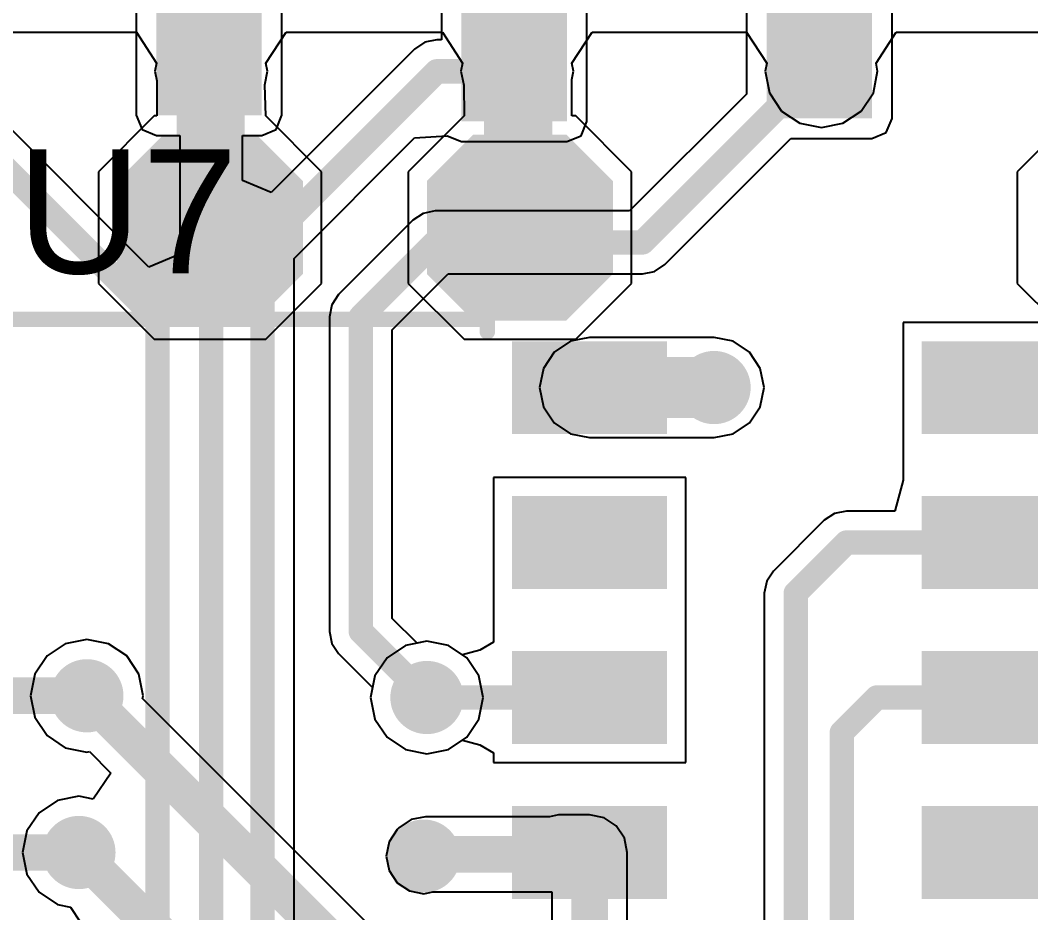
# Model space of a CAD drawing. Header units: millimetres. Extents: x -0.15 to 3.79, y -0.54 to 3.26.
# Drawn here: x 2.7838 to 3.1098, y 1.9547 to 2.2427 of the extents above; entities that cross this region are included whole.
import ezdxf

# ---------------------------------------------------------------- set-up
doc = ezdxf.new("R2010")
doc.units = ezdxf.units.MM
doc.header["$MEASUREMENT"] = 0
for name, color, linetype in [('BottomLayer', 5, 'Continuous'), ('BottomPaste', 16, 'Continuous'), ('BottomSolder', 6, 'Continuous'), ('TopLayer', 1, 'Continuous'), ('TopOverlay', 2, 'Continuous'), ('TopPaste', 8, 'Continuous'), ('TopSolder', 216, 'Continuous'), ('ViaHoleLayer', 16, 'Continuous')]:
    doc.layers.add(name, color=color, linetype=linetype)
doc.styles.add('Arial', font='', dxfattribs={"height": 0.2})
doc.styles.get('Arial').set_extended_font_data('Arial')

# ---------------------------------------------------------------- blocks, each defined once
blk = doc.blocks.new('16_SOIC_71')
at = {"layer": 'TopLayer'}
for points in [[(-0.025, 0.01496065), (0.025, 0.01496065), (0.025, -0.01496065), (-0.025, -0.01496065)], [(0.2001968, 0.01496065), (0.2501968, 0.01496065), (0.2501968, -0.01496065), (0.2001968, -0.01496065)], [(-0.025, -0.03503935), (0.025, -0.03503935), (0.025, -0.06496065), (-0.025, -0.06496065)], [(0.2001968, -0.03503935), (0.2501968, -0.03503935), (0.2501968, -0.06496065), (0.2001968, -0.06496065)], [(-0.025, -0.08503935), (0.025, -0.08503935), (0.025, -0.11496065), (-0.025, -0.11496065)], [(0.2001968, -0.08503935), (0.2501968, -0.08503935), (0.2501968, -0.11496065), (0.2001968, -0.11496065)], [(-0.025, -0.13503935), (0.025, -0.13503935), (0.025, -0.16496065), (-0.025, -0.16496065)], [(0.2001968, -0.13503935), (0.2501968, -0.13503935), (0.2501968, -0.16496065), (0.2001968, -0.16496065)], [(-0.025, -0.18503935), (0.025, -0.18503935), (0.025, -0.21496065), (-0.025, -0.21496065)], [(0.2001968, -0.18503935), (0.2501968, -0.18503935), (0.2501968, -0.21496065), (0.2001968, -0.21496065)], [(-0.025, -0.23503935), (0.025, -0.23503935), (0.025, -0.26496065), (-0.025, -0.26496065)], [(0.2001968, -0.23503935), (0.2501968, -0.23503935), (0.2501968, -0.26496065), (0.2001968, -0.26496065)], [(-0.025, -0.28503935), (0.025, -0.28503935), (0.025, -0.31496065), (-0.025, -0.31496065)], [(0.2001968, -0.28503935), (0.2501968, -0.28503935), (0.2501968, -0.31496065), (0.2001968, -0.31496065)], [(-0.025, -0.33503935), (0.025, -0.33503935), (0.025, -0.36496065), (-0.025, -0.36496065)], [(0.2001968, -0.33503935), (0.2501968, -0.33503935), (0.2501968, -0.36496065), (0.2001968, -0.36496065)]]:
    blk.add_hatch(color=1, dxfattribs=at).paths.add_polyline_path(points)
at = {"layer": 'TopOverlay'}
blk.add_hatch(color=2, dxfattribs=at).paths.add_polyline_path([(0.029, -0.01), (0.04, -0.01), (0.04, 0.008), (0.029, 0.008)])
at = {"layer": 'TopPaste'}
for points in [[(-0.025, 0.01496065), (0.025, 0.01496065), (0.025, -0.01496065), (-0.025, -0.01496065)], [(0.2001968, 0.01496065), (0.2501968, 0.01496065), (0.2501968, -0.01496065), (0.2001968, -0.01496065)], [(-0.025, -0.03503935), (0.025, -0.03503935), (0.025, -0.06496065), (-0.025, -0.06496065)], [(0.2001968, -0.03503935), (0.2501968, -0.03503935), (0.2501968, -0.06496065), (0.2001968, -0.06496065)], [(-0.025, -0.08503935), (0.025, -0.08503935), (0.025, -0.11496065), (-0.025, -0.11496065)], [(0.2001968, -0.08503935), (0.2501968, -0.08503935), (0.2501968, -0.11496065), (0.2001968, -0.11496065)], [(-0.025, -0.13503935), (0.025, -0.13503935), (0.025, -0.16496065), (-0.025, -0.16496065)], [(0.2001968, -0.13503935), (0.2501968, -0.13503935), (0.2501968, -0.16496065), (0.2001968, -0.16496065)], [(-0.025, -0.18503935), (0.025, -0.18503935), (0.025, -0.21496065), (-0.025, -0.21496065)], [(0.2001968, -0.18503935), (0.2501968, -0.18503935), (0.2501968, -0.21496065), (0.2001968, -0.21496065)], [(-0.025, -0.23503935), (0.025, -0.23503935), (0.025, -0.26496065), (-0.025, -0.26496065)], [(0.2001968, -0.23503935), (0.2501968, -0.23503935), (0.2501968, -0.26496065), (0.2001968, -0.26496065)], [(-0.025, -0.28503935), (0.025, -0.28503935), (0.025, -0.31496065), (-0.025, -0.31496065)], [(0.2001968, -0.28503935), (0.2501968, -0.28503935), (0.2501968, -0.31496065), (0.2001968, -0.31496065)], [(-0.025, -0.33503935), (0.025, -0.33503935), (0.025, -0.36496065), (-0.025, -0.36496065)], [(0.2001968, -0.33503935), (0.2501968, -0.33503935), (0.2501968, -0.36496065), (0.2001968, -0.36496065)]]:
    blk.add_hatch(color=8, dxfattribs=at).paths.add_polyline_path(points)
at = {"layer": 'TopSolder'}
for points in [[(-0.025, 0.01496065), (0.025, 0.01496065), (0.025, -0.01496065), (-0.025, -0.01496065)], [(0.2001968, 0.01496065), (0.2501968, 0.01496065), (0.2501968, -0.01496065), (0.2001968, -0.01496065)], [(-0.025, -0.03503935), (0.025, -0.03503935), (0.025, -0.06496065), (-0.025, -0.06496065)], [(0.2001968, -0.03503935), (0.2501968, -0.03503935), (0.2501968, -0.06496065), (0.2001968, -0.06496065)], [(-0.025, -0.08503935), (0.025, -0.08503935), (0.025, -0.11496065), (-0.025, -0.11496065)], [(0.2001968, -0.08503935), (0.2501968, -0.08503935), (0.2501968, -0.11496065), (0.2001968, -0.11496065)], [(-0.025, -0.13503935), (0.025, -0.13503935), (0.025, -0.16496065), (-0.025, -0.16496065)], [(0.2001968, -0.13503935), (0.2501968, -0.13503935), (0.2501968, -0.16496065), (0.2001968, -0.16496065)], [(-0.025, -0.18503935), (0.025, -0.18503935), (0.025, -0.21496065), (-0.025, -0.21496065)], [(0.2001968, -0.18503935), (0.2501968, -0.18503935), (0.2501968, -0.21496065), (0.2001968, -0.21496065)], [(-0.025, -0.23503935), (0.025, -0.23503935), (0.025, -0.26496065), (-0.025, -0.26496065)], [(0.2001968, -0.23503935), (0.2501968, -0.23503935), (0.2501968, -0.26496065), (0.2001968, -0.26496065)], [(-0.025, -0.28503935), (0.025, -0.28503935), (0.025, -0.31496065), (-0.025, -0.31496065)], [(0.2001968, -0.28503935), (0.2501968, -0.28503935), (0.2501968, -0.31496065), (0.2001968, -0.31496065)], [(-0.025, -0.33503935), (0.025, -0.33503935), (0.025, -0.36496065), (-0.025, -0.36496065)], [(0.2001968, -0.33503935), (0.2501968, -0.33503935), (0.2501968, -0.36496065), (0.2001968, -0.36496065)]]:
    blk.add_hatch(color=216, dxfattribs=at).paths.add_polyline_path(points)
at = {"layer": 'TopOverlay'}
for points, const_width in [([(0.033, 0.022), (0.033, 0.018)], 0.005), ([(0.192, 0.022), (0.033, 0.022)], 0.005), ([(0.1921968, 0.021937), (0.1921968, 0.018)], 0.005), ([(-0.031, 0.001), (-0.036, 0.006)], 0.007874), ([(-0.036, 0.006), (-0.036, -0.004)], 0.007874), ([(-0.031, 0.001), (-0.036, -0.004)], 0.007874), ([(0.033, -0.368), (0.033, -0.372)], 0.005), ([(0.1921968, -0.368), (0.1921968, -0.371937)], 0.005), ([(0.192, -0.372), (0.033, -0.372)], 0.005)]:
    blk.add_lwpolyline(points, dxfattribs=dict(at, const_width=const_width))
for points, const_width in [([(0.03175, 0.022, 1), (0.03425, 0.022, 1)], 0.0025), ([(0.03175, 0.022, 1), (0.03425, 0.022, 1)], 0.0025), ([(0.19075, 0.022, 1), (0.19325, 0.022, 1)], 0.0025), ([(0.1909468, 0.021937, 1), (0.1934468, 0.021937, 1)], 0.0025), ([(0.03175, 0.018, 1), (0.03425, 0.018, 1)], 0.0025), ([(0.1909468, 0.018, 1), (0.1934468, 0.018, 1)], 0.0025), ([(-0.0379685, 0.006, 1), (-0.0340315, 0.006, 1)], 0.003937), ([(-0.0379685, 0.006, 1), (-0.0340315, 0.006, 1)], 0.003937), ([(-0.0329685, 0.001, 1), (-0.0290315, 0.001, 1)], 0.003937), ([(-0.0329685, 0.001, 1), (-0.0290315, 0.001, 1)], 0.003937), ([(-0.0379685, -0.004, 1), (-0.0340315, -0.004, 1)], 0.003937), ([(-0.0379685, -0.004, 1), (-0.0340315, -0.004, 1)], 0.003937), ([(0.03175, -0.368, 1), (0.03425, -0.368, 1)], 0.0025), ([(0.1909468, -0.368, 1), (0.1934468, -0.368, 1)], 0.0025), ([(0.03175, -0.372, 1), (0.03425, -0.372, 1)], 0.0025), ([(0.03175, -0.372, 1), (0.03425, -0.372, 1)], 0.0025), ([(0.19075, -0.372, 1), (0.19325, -0.372, 1)], 0.0025), ([(0.1909468, -0.371937, 1), (0.1934468, -0.371937, 1)], 0.0025)]:
    blk.add_lwpolyline(points, format="xyb", close=True, dxfattribs=dict(at, const_width=const_width))
blk = doc.blocks.new('16_SOIC_72')
at = {"layer": 'TopLayer'}
for points in [[(-0.025, 0.01496065), (0.025, 0.01496065), (0.025, -0.01496065), (-0.025, -0.01496065)], [(0.2001968, 0.01496065), (0.2501968, 0.01496065), (0.2501968, -0.01496065), (0.2001968, -0.01496065)], [(-0.025, -0.03503935), (0.025, -0.03503935), (0.025, -0.06496065), (-0.025, -0.06496065)], [(0.2001968, -0.03503935), (0.2501968, -0.03503935), (0.2501968, -0.06496065), (0.2001968, -0.06496065)], [(-0.025, -0.08503935), (0.025, -0.08503935), (0.025, -0.11496065), (-0.025, -0.11496065)], [(0.2001968, -0.08503935), (0.2501968, -0.08503935), (0.2501968, -0.11496065), (0.2001968, -0.11496065)], [(-0.025, -0.13503935), (0.025, -0.13503935), (0.025, -0.16496065), (-0.025, -0.16496065)], [(0.2001968, -0.13503935), (0.2501968, -0.13503935), (0.2501968, -0.16496065), (0.2001968, -0.16496065)], [(-0.025, -0.18503935), (0.025, -0.18503935), (0.025, -0.21496065), (-0.025, -0.21496065)], [(0.2001968, -0.18503935), (0.2501968, -0.18503935), (0.2501968, -0.21496065), (0.2001968, -0.21496065)], [(-0.025, -0.23503935), (0.025, -0.23503935), (0.025, -0.26496065), (-0.025, -0.26496065)], [(0.2001968, -0.23503935), (0.2501968, -0.23503935), (0.2501968, -0.26496065), (0.2001968, -0.26496065)], [(-0.025, -0.28503935), (0.025, -0.28503935), (0.025, -0.31496065), (-0.025, -0.31496065)], [(0.2001968, -0.28503935), (0.2501968, -0.28503935), (0.2501968, -0.31496065), (0.2001968, -0.31496065)], [(-0.025, -0.33503935), (0.025, -0.33503935), (0.025, -0.36496065), (-0.025, -0.36496065)], [(0.2001968, -0.33503935), (0.2501968, -0.33503935), (0.2501968, -0.36496065), (0.2001968, -0.36496065)]]:
    blk.add_hatch(color=1, dxfattribs=at).paths.add_polyline_path(points)
at = {"layer": 'TopOverlay'}
blk.add_hatch(color=2, dxfattribs=at).paths.add_polyline_path([(0.029, -0.01), (0.04, -0.01), (0.04, 0.008), (0.029, 0.008)])
at = {"layer": 'TopPaste'}
for points in [[(-0.025, 0.01496065), (0.025, 0.01496065), (0.025, -0.01496065), (-0.025, -0.01496065)], [(0.2001968, 0.01496065), (0.2501968, 0.01496065), (0.2501968, -0.01496065), (0.2001968, -0.01496065)], [(-0.025, -0.03503935), (0.025, -0.03503935), (0.025, -0.06496065), (-0.025, -0.06496065)], [(0.2001968, -0.03503935), (0.2501968, -0.03503935), (0.2501968, -0.06496065), (0.2001968, -0.06496065)], [(-0.025, -0.08503935), (0.025, -0.08503935), (0.025, -0.11496065), (-0.025, -0.11496065)], [(0.2001968, -0.08503935), (0.2501968, -0.08503935), (0.2501968, -0.11496065), (0.2001968, -0.11496065)], [(-0.025, -0.13503935), (0.025, -0.13503935), (0.025, -0.16496065), (-0.025, -0.16496065)], [(0.2001968, -0.13503935), (0.2501968, -0.13503935), (0.2501968, -0.16496065), (0.2001968, -0.16496065)], [(-0.025, -0.18503935), (0.025, -0.18503935), (0.025, -0.21496065), (-0.025, -0.21496065)], [(0.2001968, -0.18503935), (0.2501968, -0.18503935), (0.2501968, -0.21496065), (0.2001968, -0.21496065)], [(-0.025, -0.23503935), (0.025, -0.23503935), (0.025, -0.26496065), (-0.025, -0.26496065)], [(0.2001968, -0.23503935), (0.2501968, -0.23503935), (0.2501968, -0.26496065), (0.2001968, -0.26496065)], [(-0.025, -0.28503935), (0.025, -0.28503935), (0.025, -0.31496065), (-0.025, -0.31496065)], [(0.2001968, -0.28503935), (0.2501968, -0.28503935), (0.2501968, -0.31496065), (0.2001968, -0.31496065)], [(-0.025, -0.33503935), (0.025, -0.33503935), (0.025, -0.36496065), (-0.025, -0.36496065)], [(0.2001968, -0.33503935), (0.2501968, -0.33503935), (0.2501968, -0.36496065), (0.2001968, -0.36496065)]]:
    blk.add_hatch(color=8, dxfattribs=at).paths.add_polyline_path(points)
at = {"layer": 'TopSolder'}
for points in [[(-0.025, 0.01496065), (0.025, 0.01496065), (0.025, -0.01496065), (-0.025, -0.01496065)], [(0.2001968, 0.01496065), (0.2501968, 0.01496065), (0.2501968, -0.01496065), (0.2001968, -0.01496065)], [(-0.025, -0.03503935), (0.025, -0.03503935), (0.025, -0.06496065), (-0.025, -0.06496065)], [(0.2001968, -0.03503935), (0.2501968, -0.03503935), (0.2501968, -0.06496065), (0.2001968, -0.06496065)], [(-0.025, -0.08503935), (0.025, -0.08503935), (0.025, -0.11496065), (-0.025, -0.11496065)], [(0.2001968, -0.08503935), (0.2501968, -0.08503935), (0.2501968, -0.11496065), (0.2001968, -0.11496065)], [(-0.025, -0.13503935), (0.025, -0.13503935), (0.025, -0.16496065), (-0.025, -0.16496065)], [(0.2001968, -0.13503935), (0.2501968, -0.13503935), (0.2501968, -0.16496065), (0.2001968, -0.16496065)], [(-0.025, -0.18503935), (0.025, -0.18503935), (0.025, -0.21496065), (-0.025, -0.21496065)], [(0.2001968, -0.18503935), (0.2501968, -0.18503935), (0.2501968, -0.21496065), (0.2001968, -0.21496065)], [(-0.025, -0.23503935), (0.025, -0.23503935), (0.025, -0.26496065), (-0.025, -0.26496065)], [(0.2001968, -0.23503935), (0.2501968, -0.23503935), (0.2501968, -0.26496065), (0.2001968, -0.26496065)], [(-0.025, -0.28503935), (0.025, -0.28503935), (0.025, -0.31496065), (-0.025, -0.31496065)], [(0.2001968, -0.28503935), (0.2501968, -0.28503935), (0.2501968, -0.31496065), (0.2001968, -0.31496065)], [(-0.025, -0.33503935), (0.025, -0.33503935), (0.025, -0.36496065), (-0.025, -0.36496065)], [(0.2001968, -0.33503935), (0.2501968, -0.33503935), (0.2501968, -0.36496065), (0.2001968, -0.36496065)]]:
    blk.add_hatch(color=216, dxfattribs=at).paths.add_polyline_path(points)
at = {"layer": 'TopOverlay'}
for points, const_width in [([(0.033, 0.022), (0.033, 0.018)], 0.005), ([(0.192, 0.022), (0.033, 0.022)], 0.005), ([(0.1921968, 0.021937), (0.1921968, 0.018)], 0.005), ([(-0.031, 0.001), (-0.036, 0.006)], 0.007874), ([(-0.036, 0.006), (-0.036, -0.004)], 0.007874), ([(-0.031, 0.001), (-0.036, -0.004)], 0.007874), ([(0.033, -0.368), (0.033, -0.372)], 0.005), ([(0.1921968, -0.368), (0.1921968, -0.371937)], 0.005), ([(0.192, -0.372), (0.033, -0.372)], 0.005)]:
    blk.add_lwpolyline(points, dxfattribs=dict(at, const_width=const_width))
for points, const_width in [([(0.03175, 0.022, 1), (0.03425, 0.022, 1)], 0.0025), ([(0.03175, 0.022, 1), (0.03425, 0.022, 1)], 0.0025), ([(0.19075, 0.022, 1), (0.19325, 0.022, 1)], 0.0025), ([(0.1909468, 0.021937, 1), (0.1934468, 0.021937, 1)], 0.0025), ([(0.03175, 0.018, 1), (0.03425, 0.018, 1)], 0.0025), ([(0.1909468, 0.018, 1), (0.1934468, 0.018, 1)], 0.0025), ([(-0.0379685, 0.006, 1), (-0.0340315, 0.006, 1)], 0.003937), ([(-0.0379685, 0.006, 1), (-0.0340315, 0.006, 1)], 0.003937), ([(-0.0329685, 0.001, 1), (-0.0290315, 0.001, 1)], 0.003937), ([(-0.0329685, 0.001, 1), (-0.0290315, 0.001, 1)], 0.003937), ([(-0.0379685, -0.004, 1), (-0.0340315, -0.004, 1)], 0.003937), ([(-0.0379685, -0.004, 1), (-0.0340315, -0.004, 1)], 0.003937), ([(0.03175, -0.368, 1), (0.03425, -0.368, 1)], 0.0025), ([(0.1909468, -0.368, 1), (0.1934468, -0.368, 1)], 0.0025), ([(0.03175, -0.372, 1), (0.03425, -0.372, 1)], 0.0025), ([(0.03175, -0.372, 1), (0.03425, -0.372, 1)], 0.0025), ([(0.19075, -0.372, 1), (0.19325, -0.372, 1)], 0.0025), ([(0.1909468, -0.371937, 1), (0.1934468, -0.371937, 1)], 0.0025)]:
    blk.add_lwpolyline(points, format="xyb", close=True, dxfattribs=dict(at, const_width=const_width))
blk = doc.blocks.new('T__________B_134')
at = {"layer": 'BottomLayer'}
blk.add_hatch(color=5, dxfattribs=at).paths.add_polyline_path([(0.015, 0.03), (-0.015, 0.03), (-0.03, 0.015), (-0.03, -0.015), (-0.015, -0.03), (0.015, -0.03), (0.03, -0.015), (0.03, 0.015)])
at = {"layer": 'BottomPaste'}
blk.add_hatch(color=16, dxfattribs=at).paths.add_polyline_path([(0.015, 0.03), (-0.015, 0.03), (-0.03, 0.015), (-0.03, -0.015), (-0.015, -0.03), (0.015, -0.03), (0.03, -0.015), (0.03, 0.015)])
at = {"layer": 'BottomSolder'}
blk.add_hatch(color=6, dxfattribs=at).paths.add_polyline_path([(0.015, 0.03), (-0.015, 0.03), (-0.03, 0.015), (-0.03, -0.015), (-0.015, -0.03), (0.015, -0.03), (0.03, -0.015), (0.03, 0.015)])
blk = doc.blocks.new('T__________B_135')
at = {"layer": 'BottomLayer'}
blk.add_hatch(color=5, dxfattribs=at).paths.add_polyline_path([(0.015, 0.03), (-0.015, 0.03), (-0.03, 0.015), (-0.03, -0.015), (-0.015, -0.03), (0.015, -0.03), (0.03, -0.015), (0.03, 0.015)])
at = {"layer": 'BottomPaste'}
blk.add_hatch(color=16, dxfattribs=at).paths.add_polyline_path([(0.015, 0.03), (-0.015, 0.03), (-0.03, 0.015), (-0.03, -0.015), (-0.015, -0.03), (0.015, -0.03), (0.03, -0.015), (0.03, 0.015)])
at = {"layer": 'BottomSolder'}
blk.add_hatch(color=6, dxfattribs=at).paths.add_polyline_path([(0.015, 0.03), (-0.015, 0.03), (-0.03, 0.015), (-0.03, -0.015), (-0.015, -0.03), (0.015, -0.03), (0.03, -0.015), (0.03, 0.015)])

msp = doc.modelspace()

# ---------------------------------------------------------------- hatches: boundary and pattern name
at = {"layer": 'BottomLayer'}
h = msp.add_hatch(color=5, dxfattribs=at)
edge = h.paths.add_edge_path()
edge.add_arc((2.8454251, 2.226189), 0.011811, 0, 360)
h = msp.add_hatch(color=5, dxfattribs=at)
edge = h.paths.add_edge_path()
edge.add_arc((2.9441606, 2.226189), 0.011811, 0, 360)
h = msp.add_hatch(color=5, dxfattribs=at)
edge = h.paths.add_edge_path()
edge.add_arc((3.0422755, 2.226189), 0.011811, 0, 360)
h = msp.add_hatch(color=5, dxfattribs=at)
edge = h.paths.add_edge_path()
edge.add_arc((3.0076555, 2.1241654), 0.011811, 0, 360)
h = msp.add_hatch(color=5, dxfattribs=at)
edge = h.paths.add_edge_path()
edge.add_arc((2.8052933, 2.0247254), 0.011811, 0, 360)
h = msp.add_hatch(color=5, dxfattribs=at)
edge = h.paths.add_edge_path()
edge.add_arc((2.9150098, 2.0241654), 0.011811, 0, 360)
h = msp.add_hatch(color=5, dxfattribs=at)
edge = h.paths.add_edge_path()
edge.add_arc((2.8027334, 1.9741654), 0.011811, 0, 360)
h = msp.add_hatch(color=5, dxfattribs=at)
edge = h.paths.add_edge_path()
edge.add_arc((2.914, 1.973), 0.011811, 0, 360)
at = {"layer": 'BottomSolder'}
h = msp.add_hatch(color=6, dxfattribs=at)
edge = h.paths.add_edge_path()
edge.add_arc((2.8454251, 2.226189), 0.0059055, 0, 360)
h = msp.add_hatch(color=6, dxfattribs=at)
edge = h.paths.add_edge_path()
edge.add_arc((2.9441606, 2.226189), 0.0059055, 0, 360)
h = msp.add_hatch(color=6, dxfattribs=at)
edge = h.paths.add_edge_path()
edge.add_arc((3.0422755, 2.226189), 0.0059055, 0, 360)
h = msp.add_hatch(color=6, dxfattribs=at)
edge = h.paths.add_edge_path()
edge.add_arc((3.0076555, 2.1241654), 0.0059055, 0, 360)
h = msp.add_hatch(color=6, dxfattribs=at)
edge = h.paths.add_edge_path()
edge.add_arc((2.8052933, 2.0247254), 0.0059055, 0, 360)
h = msp.add_hatch(color=6, dxfattribs=at)
edge = h.paths.add_edge_path()
edge.add_arc((2.9150098, 2.0241654), 0.0059055, 0, 360)
h = msp.add_hatch(color=6, dxfattribs=at)
edge = h.paths.add_edge_path()
edge.add_arc((2.8027334, 1.9741654), 0.0059055, 0, 360)
h = msp.add_hatch(color=6, dxfattribs=at)
edge = h.paths.add_edge_path()
edge.add_arc((2.914, 1.973), 0.0059055, 0, 360)
at = {"layer": 'TopLayer'}
for points in [[(2.8277343, 2.212), (2.8617343, 2.212), (2.8617343, 2.269), (2.8277343, 2.269)], [(2.9261595, 2.21), (2.9601595, 2.21), (2.9601595, 2.269), (2.9261595, 2.269)], [(3.0245846, 2.211), (3.0585846, 2.211), (3.0585846, 2.269), (3.0245846, 2.269)]]:
    msp.add_hatch(color=1, dxfattribs=at).paths.add_polyline_path(points)
h = msp.add_hatch(color=1, dxfattribs=at)
edge = h.paths.add_edge_path()
edge.add_arc((2.8454251, 2.226189), 0.011811, 0, 360)
h = msp.add_hatch(color=1, dxfattribs=at)
edge = h.paths.add_edge_path()
edge.add_arc((2.9441606, 2.226189), 0.011811, 0, 360)
h = msp.add_hatch(color=1, dxfattribs=at)
edge = h.paths.add_edge_path()
edge.add_arc((3.0422755, 2.226189), 0.011811, 0, 360)
h = msp.add_hatch(color=1, dxfattribs=at)
edge = h.paths.add_edge_path()
edge.add_arc((3.0076555, 2.1241654), 0.011811, 0, 360)
h = msp.add_hatch(color=1, dxfattribs=at)
edge = h.paths.add_edge_path()
edge.add_arc((2.8052933, 2.0247254), 0.011811, 0, 360)
h = msp.add_hatch(color=1, dxfattribs=at)
edge = h.paths.add_edge_path()
edge.add_arc((2.9150098, 2.0241654), 0.011811, 0, 360)
h = msp.add_hatch(color=1, dxfattribs=at)
edge = h.paths.add_edge_path()
edge.add_arc((2.8027334, 1.9741654), 0.011811, 0, 360)
h = msp.add_hatch(color=1, dxfattribs=at)
edge = h.paths.add_edge_path()
edge.add_arc((2.914, 1.973), 0.011811, 0, 360)
at = {"layer": 'TopSolder'}
h = msp.add_hatch(color=216, dxfattribs=at)
edge = h.paths.add_edge_path()
edge.add_arc((2.8454251, 2.226189), 0.0059055, 0, 360)
h = msp.add_hatch(color=216, dxfattribs=at)
edge = h.paths.add_edge_path()
edge.add_arc((2.9441606, 2.226189), 0.0059055, 0, 360)
h = msp.add_hatch(color=216, dxfattribs=at)
edge = h.paths.add_edge_path()
edge.add_arc((3.0422755, 2.226189), 0.0059055, 0, 360)
h = msp.add_hatch(color=216, dxfattribs=at)
edge = h.paths.add_edge_path()
edge.add_arc((3.0076555, 2.1241654), 0.0059055, 0, 360)
h = msp.add_hatch(color=216, dxfattribs=at)
edge = h.paths.add_edge_path()
edge.add_arc((2.8052933, 2.0247254), 0.0059055, 0, 360)
h = msp.add_hatch(color=216, dxfattribs=at)
edge = h.paths.add_edge_path()
edge.add_arc((2.9150098, 2.0241654), 0.0059055, 0, 360)
h = msp.add_hatch(color=216, dxfattribs=at)
edge = h.paths.add_edge_path()
edge.add_arc((2.8027334, 1.9741654), 0.0059055, 0, 360)
h = msp.add_hatch(color=216, dxfattribs=at)
edge = h.paths.add_edge_path()
edge.add_arc((2.914, 1.973), 0.0059055, 0, 360)
at = {"layer": 'ViaHoleLayer'}
h = msp.add_hatch(color=16, dxfattribs=at)
edge = h.paths.add_edge_path()
edge.add_arc((2.8454251, 2.226189), 0.0059055, 0, 360)
h = msp.add_hatch(color=16, dxfattribs=at)
edge = h.paths.add_edge_path()
edge.add_arc((2.9441606, 2.226189), 0.0059055, 0, 360)
h = msp.add_hatch(color=16, dxfattribs=at)
edge = h.paths.add_edge_path()
edge.add_arc((3.0422755, 2.226189), 0.0059055, 0, 360)
h = msp.add_hatch(color=16, dxfattribs=at)
edge = h.paths.add_edge_path()
edge.add_arc((3.0076555, 2.1241654), 0.0059055, 0, 360)
h = msp.add_hatch(color=16, dxfattribs=at)
edge = h.paths.add_edge_path()
edge.add_arc((2.8052933, 2.0247254), 0.0059055, 0, 360)
h = msp.add_hatch(color=16, dxfattribs=at)
edge = h.paths.add_edge_path()
edge.add_arc((2.9150098, 2.0241654), 0.0059055, 0, 360)
h = msp.add_hatch(color=16, dxfattribs=at)
edge = h.paths.add_edge_path()
edge.add_arc((2.8027334, 1.9741654), 0.0059055, 0, 360)
h = msp.add_hatch(color=16, dxfattribs=at)
edge = h.paths.add_edge_path()
edge.add_arc((2.914, 1.973), 0.0059055, 0, 360)

# ---------------------------------------------------------------- linework, layer by layer
at = {"layer": 'BottomLayer'}
for p, q in [((2.7708193, 2.2387649), (2.8212955, 2.2387649)), ((2.8212955, 2.2387649), (2.8277776, 2.2287648)), ((2.8630726, 2.2287648), (2.8695547, 2.2387649)), ((2.8695547, 2.2387649), (2.920031, 2.2387649)), ((2.920031, 2.2387649), (2.9265131, 2.2287648)), ((2.9618081, 2.2287648), (2.9682902, 2.2387649)), ((2.9682902, 2.2387649), (3.0181459, 2.2387649)), ((3.0181459, 2.2387649), (3.024628, 2.2287648)), ((3.059923, 2.2287648), (3.0664051, 2.2387649)), ((3.0664051, 2.2387649), (3.1156141, 2.2387649)), ((2.8277776, 2.2287648), (2.8272652, 2.226189)), ((2.863585, 2.226189), (2.8630726, 2.2287648)), ((2.9265131, 2.2287648), (2.9260007, 2.226189)), ((2.9623205, 2.226189), (2.9618081, 2.2287648)), ((3.024628, 2.2287648), (3.0241156, 2.226189)), ((3.0604354, 2.226189), (3.059923, 2.2287648)), ((2.8272652, 2.226189), (2.8278795, 2.2231006)), ((2.8627065, 2.2217723), (2.863585, 2.226189)), ((2.9260007, 2.226189), (2.9268884, 2.2217261)), ((2.9618039, 2.2235918), (2.9623205, 2.226189)), ((3.0241156, 2.226189), (3.0254979, 2.2192395)), ((3.0590531, 2.2192395), (3.0604354, 2.226189)), ((2.8278795, 2.2231006), (2.8278795, 2.2117723)), ((2.8630001, 2.2117722), (2.8627065, 2.2217723)), ((2.9268884, 2.2217261), (2.9269999, 2.2117722)), ((2.9618039, 2.2117723), (2.9618039, 2.2235918)), ((3.0254979, 2.2192395), (3.0294345, 2.213348)), ((3.0551165, 2.213348), (3.0590531, 2.2192395)), ((2.827, 2.2117723), (2.809, 2.1937723)), ((2.8278795, 2.2117723), (2.827, 2.2117723)), ((2.881, 2.1937723), (2.8630001, 2.2117722)), ((2.9269999, 2.2117722), (2.909, 2.1937723)), ((2.963, 2.2117723), (2.9618039, 2.2117723)), ((2.981, 2.1937723), (2.963, 2.2117723)), ((3.0294345, 2.213348), (3.035326, 2.2094114)), ((3.049225, 2.2094114), (3.0551165, 2.213348)), ((3.123435, 2.2117723), (3.105435, 2.1937723)), ((3.035326, 2.2094114), (3.0422755, 2.2080291)), ((3.0422755, 2.2080291), (3.049225, 2.2094114)), ((2.809, 2.1937723), (2.809, 2.1577723)), ((2.881, 2.1577723), (2.881, 2.1937723)), ((2.909, 2.1937723), (2.909, 2.1577723)), ((2.981, 2.1577723), (2.981, 2.1937723)), ((3.105435, 2.1937723), (3.105435, 2.1577723)), ((2.809, 2.1577723), (2.827, 2.1397723)), ((2.863, 2.1397723), (2.881, 2.1577723)), ((2.909, 2.1577723), (2.927, 2.1397723)), ((2.963, 2.1397723), (2.981, 2.1577723)), ((3.105435, 2.1577723), (3.123435, 2.1397723)), ((2.827, 2.1397723), (2.863, 2.1397723)), ((2.927, 2.1397723), (2.963, 2.1397723)), ((2.7983438, 2.041503), (2.7924523, 2.0375664)), ((2.8052933, 2.0428853), (2.7983438, 2.041503)), ((2.8122428, 2.041503), (2.8052933, 2.0428853)), ((2.8181343, 2.0375664), (2.8122428, 2.041503)), ((2.9150098, 2.0423253), (2.9080603, 2.040943)), ((2.9219593, 2.040943), (2.9150098, 2.0423253)), ((2.9080603, 2.040943), (2.9021688, 2.0370064)), ((2.9278508, 2.0370064), (2.9219593, 2.040943)), ((2.7924523, 2.0375664), (2.7885157, 2.0316749)), ((2.8220709, 2.0316749), (2.8181343, 2.0375664)), ((2.9021688, 2.0370064), (2.8982322, 2.0311149)), ((2.9317874, 2.0311149), (2.9278508, 2.0370064)), ((2.7885157, 2.0316749), (2.7871334, 2.0247254)), ((2.8234532, 2.0247254), (2.8220709, 2.0316749)), ((2.8982322, 2.0311149), (2.8968499, 2.0241654)), ((2.9331697, 2.0241654), (2.9317874, 2.0311149)), ((2.7871334, 2.0247254), (2.7885157, 2.0177759)), ((2.8232884, 2.023897), (2.8234532, 2.0247254)), ((2.9127724, 1.934413), (2.8232884, 2.023897)), ((2.8968499, 2.0241654), (2.8982322, 2.0172159)), ((2.9317874, 2.0172159), (2.9331697, 2.0241654)), ((2.7885157, 2.0177759), (2.7924523, 2.0118844)), ((2.8982322, 2.0172159), (2.9021688, 2.0113244)), ((2.9278508, 2.0113244), (2.9317874, 2.0172159)), ((2.7924523, 2.0118844), (2.7983438, 2.0079478)), ((2.9021688, 2.0113244), (2.9080603, 2.0073878)), ((2.9219593, 2.0073878), (2.9278508, 2.0113244)), ((2.7983438, 2.0079478), (2.8052933, 2.0065655)), ((2.8052933, 2.0065655), (2.8061216, 2.0067302)), ((2.8061216, 2.0067302), (2.8130416, 1.9998102)), ((2.9080603, 2.0073878), (2.9150098, 2.0060055)), ((2.9150098, 2.0060055), (2.9219593, 2.0073878)), ((2.8130416, 1.9998102), (2.8072908, 1.9914188)), ((2.8027334, 1.9923253), (2.7957839, 1.990943)), ((2.8072908, 1.9914188), (2.8027334, 1.9923253)), ((2.7957839, 1.990943), (2.7898924, 1.9870064)), ((2.7898924, 1.9870064), (2.7859558, 1.9811149)), ((2.7859558, 1.9811149), (2.7845735, 1.9741654)), ((2.7845735, 1.9741654), (2.7859558, 1.9672159)), ((2.7859558, 1.9672159), (2.7898924, 1.9613244)), ((2.7898924, 1.9613244), (2.7957839, 1.9573878)), ((2.7957839, 1.9573878), (2.8000176, 1.9565457)), ((2.8000176, 1.9565457), (2.8031125, 1.9518206))]:
    msp.add_line(p, q, dxfattribs=at)
for points, const_width in [([(2.8452125, 2.2259764), (2.8454251, 2.226189)], 0.022), ([(2.8452125, 2.1779848), (2.8452125, 2.2259764)], 0.022), ([(2.9441606, 2.226189), (2.9444709, 2.2258787)], 0.022), ([(2.9444709, 2.1763014), (2.9444709, 2.2258787)], 0.022), ([(2.843, 2.1757723), (2.8452125, 2.1779848)], 0.022), ([(2.843, 2.1757723), (2.8454251, 2.1733472)], 0.022), ([(2.9444709, 2.1763014), (2.945, 2.1757723)], 0.022), ([(2.8052934, 2.0247252), (2.8052934, 2.0247253)], 0.011811), ([(2.8052934, 2.0247252), (2.904189, 1.9258296)], 0.011811), ([(2.8027334, 1.9741654), (2.8839956, 1.8929032)], 0.011811)]:
    msp.add_lwpolyline(points, dxfattribs=dict(at, const_width=const_width))
for points, const_width in [([(2.8397125, 2.2259764, 1), (2.8507125, 2.2259764, 1)], 0.011), ([(2.8397125, 2.2259764, 1), (2.8507125, 2.2259764, 1)], 0.011), ([(2.8399251, 2.226189, 1), (2.8509251, 2.226189, 1)], 0.011), ([(2.9386606, 2.226189, 1), (2.9496606, 2.226189, 1)], 0.011), ([(2.9389709, 2.2258787, 1), (2.9499709, 2.2258787, 1)], 0.011), ([(2.9389709, 2.2258787, 1), (2.9499709, 2.2258787, 1)], 0.011), ([(2.8397125, 2.1779848, 1), (2.8507125, 2.1779848, 1)], 0.011), ([(2.8397125, 2.1779848, 1), (2.8507125, 2.1779848, 1)], 0.011), ([(2.8375, 2.1757723, 1), (2.8485, 2.1757723, 1)], 0.011), ([(2.8375, 2.1757723, 1), (2.8485, 2.1757723, 1)], 0.011), ([(2.9389709, 2.1763014, 1), (2.9499709, 2.1763014, 1)], 0.011), ([(2.9389709, 2.1763014, 1), (2.9499709, 2.1763014, 1)], 0.011), ([(2.9395, 2.1757723, 1), (2.9505, 2.1757723, 1)], 0.011), ([(2.8399251, 2.1733472, 1), (2.8509251, 2.1733472, 1)], 0.011), ([(2.8023407, 2.0247253, 1), (2.8082461, 2.0247253, 1)], 0.0059055), ([(2.8023407, 2.0247252, 1), (2.8082461, 2.0247252, 1)], 0.0059055), ([(2.8023407, 2.0247252, 1), (2.8082461, 2.0247252, 1)], 0.0059055), ([(2.7997807, 1.9741654, 1), (2.8056861, 1.9741654, 1)], 0.0059055)]:
    msp.add_lwpolyline(points, format="xyb", close=True, dxfattribs=dict(at, const_width=const_width))
at = {"layer": 'TopLayer'}
for p, q in [((2.8212399, 2.269), (2.8212399, 2.212)), ((2.8682287, 2.212), (2.8682287, 2.269)), ((2.9196651, 2.269), (2.9196651, 2.2363207)), ((2.9666539, 2.21), (2.9666539, 2.269)), ((3.0180902, 2.269), (3.0180902, 2.218834)), ((3.065079, 2.211), (3.065079, 2.269)), ((2.9143118, 2.2355495), (2.9110248, 2.2333532)), ((2.918189, 2.2363207), (2.9143118, 2.2355495)), ((2.9196651, 2.2363207), (2.918189, 2.2363207)), ((2.9110248, 2.2333532), (2.8647956, 2.187124)), ((2.8252934, 2.163035), (2.7704944, 2.217834)), ((3.0180902, 2.218834), (2.9803879, 2.1811317)), ((2.8212399, 2.212), (2.8231421, 2.2074078)), ((2.8663265, 2.2074078), (2.8682287, 2.212)), ((3.0631768, 2.2064078), (3.065079, 2.211)), ((2.8231421, 2.2074078), (2.8277343, 2.2055056)), ((2.8617343, 2.2055056), (2.8663265, 2.2074078)), ((2.9647517, 2.2054078), (2.9666539, 2.21)), ((2.8277343, 2.2055056), (2.8352934, 2.2055056)), ((2.8352934, 2.2055056), (2.8352934, 2.1671772)), ((2.8555568, 2.1909509), (2.8555568, 2.2055056)), ((2.8555568, 2.2055056), (2.8617343, 2.2055056)), ((2.8721317, 2.1658033), (2.9110341, 2.2047057)), ((2.9110341, 2.2047057), (2.9215674, 2.2054078)), ((2.9215674, 2.2054078), (2.9261595, 2.2035056)), ((2.9601595, 2.2035056), (2.9647517, 2.2054078)), ((2.9917488, 2.1638358), (3.0324186, 2.2045056)), ((3.0324186, 2.2045056), (3.0585846, 2.2045056)), ((3.0585846, 2.2045056), (3.0631768, 2.2064078)), ((2.9261595, 2.2035056), (2.9601595, 2.2035056)), ((2.8647956, 2.187124), (2.8555568, 2.1909509)), ((2.9105149, 2.1781642), (2.8865149, 2.1541642)), ((2.9138019, 2.1803605), (2.9105149, 2.1781642)), ((2.9176791, 2.1811317), (2.9138019, 2.1803605)), ((2.9803879, 2.1811317), (2.9176791, 2.1811317)), ((2.8352934, 2.1671772), (2.8252934, 2.163035)), ((2.8721317, 1.9121968), (2.8721317, 2.1658033)), ((2.9884619, 2.1616395), (2.9917488, 2.1638358)), ((2.9038108, 2.1428033), (2.9218758, 2.1608683)), ((2.9218758, 2.1608683), (2.9845846, 2.1608683)), ((2.9845846, 2.1608683), (2.9884619, 2.1616395)), ((2.8865149, 2.1541642), (2.8843186, 2.1508773)), ((2.8843186, 2.1508773), (2.8835474, 2.147)), ((2.8835474, 2.147), (2.8835474, 2.0454961)), ((2.9038108, 2.0496928), (2.9038108, 2.1428033)), ((3.1306555, 2.145126), (3.0686555, 2.145126)), ((3.0686555, 2.145126), (3.0686555, 2.1051261)), ((2.9613166, 2.1390887), (2.9560762, 2.1355872)), ((2.967498, 2.1403183), (2.9613166, 2.1390887)), ((3.0076555, 2.1403183), (2.967498, 2.1403183)), ((3.0138369, 2.1390887), (3.0076555, 2.1403183)), ((3.0190773, 2.1355872), (3.0138369, 2.1390887)), ((2.9560762, 2.1355872), (2.9525747, 2.1303468)), ((3.0225788, 2.1303468), (3.0190773, 2.1355872)), ((2.9525747, 2.1303468), (2.9513451, 2.1241654)), ((3.0238084, 2.1241654), (3.0225788, 2.1303468)), ((2.9513451, 2.1241654), (2.9525747, 2.117984)), ((3.0225788, 2.117984), (3.0238084, 2.1241654)), ((2.9525747, 2.117984), (2.9560762, 2.1127436)), ((3.0190773, 2.1127436), (3.0225788, 2.117984)), ((2.9560762, 2.1127436), (2.9613166, 2.1092421)), ((3.0138369, 2.1092421), (3.0190773, 2.1127436)), ((2.9613166, 2.1092421), (2.967498, 2.1080125)), ((2.967498, 2.1080125), (3.0076555, 2.1080125)), ((3.0076555, 2.1080125), (3.0138369, 2.1092421)), ((3.0686555, 2.1051261), (3.0686554, 2.1032048)), ((3.0686554, 2.1032048), (3.0686554, 2.0942972)), ((2.998498, 2.095126), (2.936498, 2.095126)), ((2.936498, 2.095126), (2.936498, 2.0551261)), ((2.998498, 2.0551261), (2.998498, 2.095126)), ((3.0686554, 2.0942972), (3.0660184, 2.0842971)), ((3.0464947, 2.0835259), (3.0432078, 2.0813296)), ((3.050372, 2.0842971), (3.0464947, 2.0835259)), ((3.0660184, 2.0842971), (3.050372, 2.0842971)), ((3.0432078, 2.0813296), (3.0268358, 2.0649576)), ((3.0268358, 2.0649576), (3.0246395, 2.0616707)), ((3.0246395, 2.0616707), (3.0238683, 2.0577934)), ((3.0238683, 2.0577934), (3.0238683, 1.8981026)), ((2.936498, 2.0551261), (2.9364979, 2.0532048)), ((2.9984981, 2.0532048), (2.998498, 2.0551261)), ((2.9364979, 2.0532048), (2.9364979, 2.045126)), ((2.9984981, 2.045126), (2.9984981, 2.0532048)), ((2.911814, 2.0416896), (2.9038108, 2.0496928)), ((2.8835474, 2.0454961), (2.8843186, 2.0416188)), ((2.9364979, 2.045126), (2.936498, 2.0420645)), ((2.998498, 2.0432047), (2.9984981, 2.045126)), ((2.8843186, 2.0416188), (2.8865149, 2.0383319)), ((2.9150098, 2.0423253), (2.911814, 2.0416896)), ((2.9219593, 2.040943), (2.9150098, 2.0423253)), ((2.936498, 2.0420645), (2.9320282, 2.03945)), ((2.998498, 2.0032048), (2.998498, 2.0432047)), ((2.8865149, 2.0383319), (2.8974856, 2.0273612)), ((2.926498, 2.0379103), (2.9219593, 2.040943)), ((2.9320282, 2.03945), (2.926498, 2.0379103)), ((2.8974856, 2.0273612), (2.8968499, 2.0241654)), ((2.8968499, 2.0241654), (2.8982322, 2.0172159)), ((2.8982322, 2.0172159), (2.9021688, 2.0113244)), ((2.9021688, 2.0113244), (2.9080603, 2.0073878)), ((2.9219593, 2.0073878), (2.926498, 2.0104205)), ((2.926498, 2.0104205), (2.9320282, 2.0088808)), ((2.9320282, 2.0088808), (2.936498, 2.0062663)), ((2.9080603, 2.0073878), (2.9150098, 2.0060055)), ((2.9150098, 2.0060055), (2.9219593, 2.0073878)), ((2.936498, 2.0062663), (2.936498, 2.0032048)), ((2.936498, 2.0032048), (2.998498, 2.0032048)), ((2.9145827, 1.9857215), (2.9099374, 1.9847974)), ((2.9145832, 1.9857214), (2.9145827, 1.9857215)), ((2.9545291, 1.9857214), (2.9145832, 1.9857214)), ((2.9574587, 1.9863042), (2.9545291, 1.9857214)), ((2.9574592, 1.9863041), (2.9574587, 1.9863042)), ((2.967498, 1.9863041), (2.9574592, 1.9863041)), ((2.9721433, 1.9853801), (2.967498, 1.9863041)), ((2.9099374, 1.9847974), (2.9059993, 1.9821661)), ((2.9760814, 1.9827488), (2.9721433, 1.9853801)), ((2.9787127, 1.9788107), (2.9760814, 1.9827488)), ((2.9054166, 1.9815834), (2.9027853, 1.9776453)), ((2.9059991, 1.9821658), (2.9054166, 1.9815834)), ((2.9059993, 1.9821661), (2.9059991, 1.9821658)), ((2.9027853, 1.9776453), (2.9018612, 1.973)), ((2.9796367, 1.9741654), (2.9787127, 1.9788107)), ((2.9018612, 1.973), (2.9027853, 1.9683547)), ((2.9796367, 1.9241654), (2.9796367, 1.9741654)), ((2.9027853, 1.9683547), (2.9054166, 1.9644166)), ((2.9054166, 1.9644166), (2.9093547, 1.9617853)), ((2.9093547, 1.9617853), (2.914, 1.9608612)), ((2.914, 1.9608612), (2.9169296, 1.961444)), ((2.9169296, 1.961444), (2.9553593, 1.961444)), ((2.9553593, 1.961444), (2.9553593, 1.9241654))]:
    msp.add_line(p, q, dxfattribs=at)
for points, const_width in [([(2.8401742, 2.2314399), (2.8447343, 2.236)], 0.01), ([(2.8327343, 2.224), (2.8401742, 2.2314399)], 0.01), ([(2.8401742, 2.2314399), (2.8454251, 2.226189)], 0.01), ([(2.747811, 2.226189), (2.8280413, 2.1459587)], 0.007874), ([(2.8327343, 2.2233092), (2.8327343, 2.224)], 0.01), ([(2.8454251, 1.8595749), (2.8454251, 2.226189)], 0.007874), ([(2.862, 2.17), (2.918189, 2.226189)], 0.007874), ([(2.918189, 2.226189), (2.9441606, 2.226189)], 0.007874), ([(2.9845846, 2.171), (3.0397736, 2.226189)], 0.007874), ([(3.0397736, 2.226189), (3.0422755, 2.226189)], 0.007874), ([(2.8936791, 2.147), (2.9176791, 2.171)], 0.007874), ([(2.9176791, 2.171), (2.9845846, 2.171)], 0.007874), ([(2.862, 1.9080001), (2.862, 2.17)], 0.007874), ([(2.8280413, 1.8102757), (2.8280413, 2.1459587)], 0.007874), ([(2.8936791, 2.0454961), (2.8936791, 2.147)], 0.007874), ([(2.967498, 2.1241654), (3.0076555, 2.1241654)], 0.019685), ([(3.1005689, 2.1241654), (3.104309, 2.1204253)], 0.007874), ([(3.104309, 2.1204253), (3.167498, 2.1204253)], 0.007874), ([(3.034, 2.0577934), (3.050372, 2.0741654)], 0.007874), ([(3.050372, 2.0741654), (3.1005689, 2.0741654)], 0.007874), ([(3.034, 1.434), (3.034, 2.0577934)], 0.007874), ([(2.8936791, 2.0454961), (2.9150098, 2.0241654)], 0.007874), ([(2.7448611, 2.0247254), (2.8052933, 2.0247254)], 0.011811), ([(2.9150098, 2.0241654), (2.967498, 2.0241654)], 0.007874), ([(3.048874, 2.012874), (3.0601654, 2.0241654)], 0.007874), ([(3.0601654, 2.0241654), (3.0996555, 2.0241654)], 0.007874), ([(3.048874, 1.6211261), (3.048874, 2.012874)], 0.007874), ([(2.7423012, 1.9741654), (2.8027334, 1.9741654)], 0.011811), ([(2.914, 1.973), (2.9145827, 1.9735827)], 0.011811), ([(2.9145827, 1.9735827), (2.956876, 1.9735827)], 0.011811), ([(2.956876, 1.9735827), (2.9574587, 1.9741654)], 0.011811), ([(2.9574587, 1.9741654), (2.967498, 1.9741654)], 0.011811), ([(2.967498, 1.9241654), (2.967498, 1.9741654)], 0.011811), ([(3.1005689, 1.9741654), (3.1720256, 1.9741654)], 0.007874)]:
    msp.add_lwpolyline(points, dxfattribs=dict(at, const_width=const_width))
for points, const_width in [([(2.8422343, 2.236, 1), (2.8472343, 2.236, 1)], 0.005), ([(2.8376742, 2.2314399, 1), (2.8426742, 2.2314399, 1)], 0.005), ([(2.8376742, 2.2314399, 1), (2.8426742, 2.2314399, 1)], 0.005), ([(2.8376742, 2.2314399, 1), (2.8426742, 2.2314399, 1)], 0.005), ([(2.8429251, 2.226189, 1), (2.8479251, 2.226189, 1)], 0.005), ([(2.8302343, 2.224, 1), (2.8352343, 2.224, 1)], 0.005), ([(2.8302343, 2.224, 1), (2.8352343, 2.224, 1)], 0.005), ([(2.8302343, 2.2233092, 1), (2.8352343, 2.2233092, 1)], 0.005), ([(2.8434566, 2.226189, 1), (2.8473936, 2.226189, 1)], 0.003937), ([(2.9162205, 2.226189, 1), (2.9201575, 2.226189, 1)], 0.003937), ([(2.9162205, 2.226189, 1), (2.9201575, 2.226189, 1)], 0.003937), ([(2.9421921, 2.226189, 1), (2.9461291, 2.226189, 1)], 0.003937), ([(3.0378051, 2.226189, 1), (3.0417421, 2.226189, 1)], 0.003937), ([(3.0378051, 2.226189, 1), (3.0417421, 2.226189, 1)], 0.003937), ([(3.040307, 2.226189, 1), (3.044244, 2.226189, 1)], 0.003937), ([(2.9157106, 2.171, 1), (2.9196476, 2.171, 1)], 0.003937), ([(2.9157106, 2.171, 1), (2.9196476, 2.171, 1)], 0.003937), ([(2.9826161, 2.171, 1), (2.9865531, 2.171, 1)], 0.003937), ([(2.9826161, 2.171, 1), (2.9865531, 2.171, 1)], 0.003937), ([(2.8600315, 2.17, 1), (2.8639685, 2.17, 1)], 0.003937), ([(2.8600315, 2.17, 1), (2.8639685, 2.17, 1)], 0.003937), ([(2.8260728, 2.1459587, 1), (2.8300098, 2.1459587, 1)], 0.003937), ([(2.8260728, 2.1459587, 1), (2.8300098, 2.1459587, 1)], 0.003937), ([(2.8917106, 2.147, 1), (2.8956476, 2.147, 1)], 0.003937), ([(2.8917106, 2.147, 1), (2.8956476, 2.147, 1)], 0.003937), ([(2.9625768, 2.1241654, 1), (2.9724192, 2.1241654, 1)], 0.0098425), ([(3.0027343, 2.1241654, 1), (3.0125767, 2.1241654, 1)], 0.0098425), ([(3.0986004, 2.1241654, 1), (3.1025374, 2.1241654, 1)], 0.003937), ([(3.1023405, 2.1204253, 1), (3.1062775, 2.1204253, 1)], 0.003937), ([(3.1023405, 2.1204253, 1), (3.1062775, 2.1204253, 1)], 0.003937), ([(3.0484035, 2.0741654, 1), (3.0523405, 2.0741654, 1)], 0.003937), ([(3.0484035, 2.0741654, 1), (3.0523405, 2.0741654, 1)], 0.003937), ([(3.0986004, 2.0741654, 1), (3.1025374, 2.0741654, 1)], 0.003937), ([(3.0320315, 2.0577934, 1), (3.0359685, 2.0577934, 1)], 0.003937), ([(3.0320315, 2.0577934, 1), (3.0359685, 2.0577934, 1)], 0.003937), ([(2.8917106, 2.0454961, 1), (2.8956476, 2.0454961, 1)], 0.003937), ([(2.8917106, 2.0454961, 1), (2.8956476, 2.0454961, 1)], 0.003937), ([(2.8023406, 2.0247254, 1), (2.808246, 2.0247254, 1)], 0.0059055), ([(2.9130413, 2.0241654, 1), (2.9169783, 2.0241654, 1)], 0.003937), ([(2.9130413, 2.0241654, 1), (2.9169783, 2.0241654, 1)], 0.003937), ([(2.9655295, 2.0241654, 1), (2.9694665, 2.0241654, 1)], 0.003937), ([(3.0581969, 2.0241654, 1), (3.0621339, 2.0241654, 1)], 0.003937), ([(3.0581969, 2.0241654, 1), (3.0621339, 2.0241654, 1)], 0.003937), ([(3.097687, 2.0241654, 1), (3.101624, 2.0241654, 1)], 0.003937), ([(3.0469055, 2.012874, 1), (3.0508425, 2.012874, 1)], 0.003937), ([(3.0469055, 2.012874, 1), (3.0508425, 2.012874, 1)], 0.003937), ([(2.7997807, 1.9741654, 1), (2.8056861, 1.9741654, 1)], 0.0059055), ([(2.91163, 1.9735827, 1), (2.9175354, 1.9735827, 1)], 0.0059055), ([(2.91163, 1.9735827, 1), (2.9175354, 1.9735827, 1)], 0.0059055), ([(2.9539233, 1.9735827, 1), (2.9598287, 1.9735827, 1)], 0.0059055), ([(2.9539233, 1.9735827, 1), (2.9598287, 1.9735827, 1)], 0.0059055), ([(2.954506, 1.9741654, 1), (2.9604114, 1.9741654, 1)], 0.0059055), ([(2.954506, 1.9741654, 1), (2.9604114, 1.9741654, 1)], 0.0059055), ([(2.9645453, 1.9741654, 1), (2.9704507, 1.9741654, 1)], 0.0059055), ([(2.9645453, 1.9741654, 1), (2.9704507, 1.9741654, 1)], 0.0059055), ([(2.9110473, 1.973, 1), (2.9169527, 1.973, 1)], 0.0059055), ([(3.0986004, 1.9741654, 1), (3.1025374, 1.9741654, 1)], 0.003937)]:
    msp.add_lwpolyline(points, format="xyb", close=True, dxfattribs=dict(at, const_width=const_width))

# ---------------------------------------------------------------- block references
at = {"rotation": 180}
for name, p in [('T__________B_135', (2.845, 2.1757723)), ('T__________B_134', (2.945, 2.1757723)), ('16_SOIC_71', (2.967498, 1.7741654)), ('16_SOIC_72', (3.3248523, 1.7741654))]:
    msp.add_blockref(name, p, dxfattribs=at)

# ---------------------------------------------------------------- texts
at = {"layer": 'TopOverlay', "style": 'Arial'}
msp.add_text('U7', height=0.04, dxfattribs=at).set_placement((2.7826775, 2.1610065))

doc.saveas('drawing.dxf')
